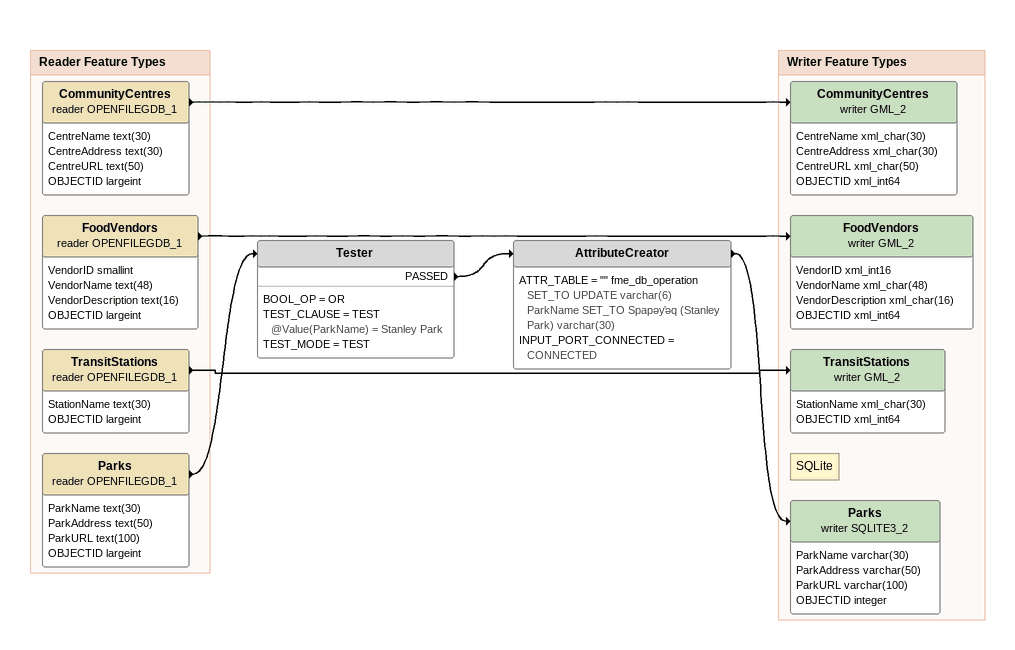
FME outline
Tester
    BOOL_OP = OR
    TEST_CLAUSE = TEST @Value(ParkName) = Stanley Park
    TEST_MODE = TEST
    PASSED -> AttributeCreator
AttributeCreator
    ATTR_TABLE = "" fme_db_operation SET_TO UPDATE varchar(6)  ParkName SET_TO Spapəy̓əq (Stanley Park) varchar(30)
    INPUT_PORT_CONNECTED = CONNECTED
    -> Parks (writer SQLITE3_2)

Bookmark: Reader Feature Types
CommunityCentres (reader OPENFILEGDB_1)
    attributes: CentreName text(30), CentreAddress text(30), CentreURL text(50), OBJECTID largeint
    -> CommunityCentres (writer GML_2)
FoodVendors (reader OPENFILEGDB_1)
    attributes: VendorID smallint, VendorName text(48), VendorDescription text(16), OBJECTID largeint
    -> FoodVendors (writer GML_2)
TransitStations (reader OPENFILEGDB_1)
    attributes: StationName text(30), OBJECTID largeint
    -> TransitStations (writer GML_2)
Parks (reader OPENFILEGDB_1)
    attributes: ParkName text(30), ParkAddress text(50), ParkURL text(100), OBJECTID largeint
    -> Tester

Bookmark: Writer Feature Types
CommunityCentres (writer GML_2)
    attributes: CentreName xml_char(30), CentreAddress xml_char(30), CentreURL xml_char(50), OBJECTID xml_int64
FoodVendors (writer GML_2)
    attributes: VendorID xml_int16, VendorName xml_char(48), VendorDescription xml_char(16), OBJECTID xml_int64
TransitStations (writer GML_2)
    attributes: StationName xml_char(30), OBJECTID xml_int64
Note: SQLite
Parks (writer SQLITE3_2)
    attributes: ParkName varchar(30), ParkAddress varchar(50), ParkURL varchar(100), OBJECTID integer
